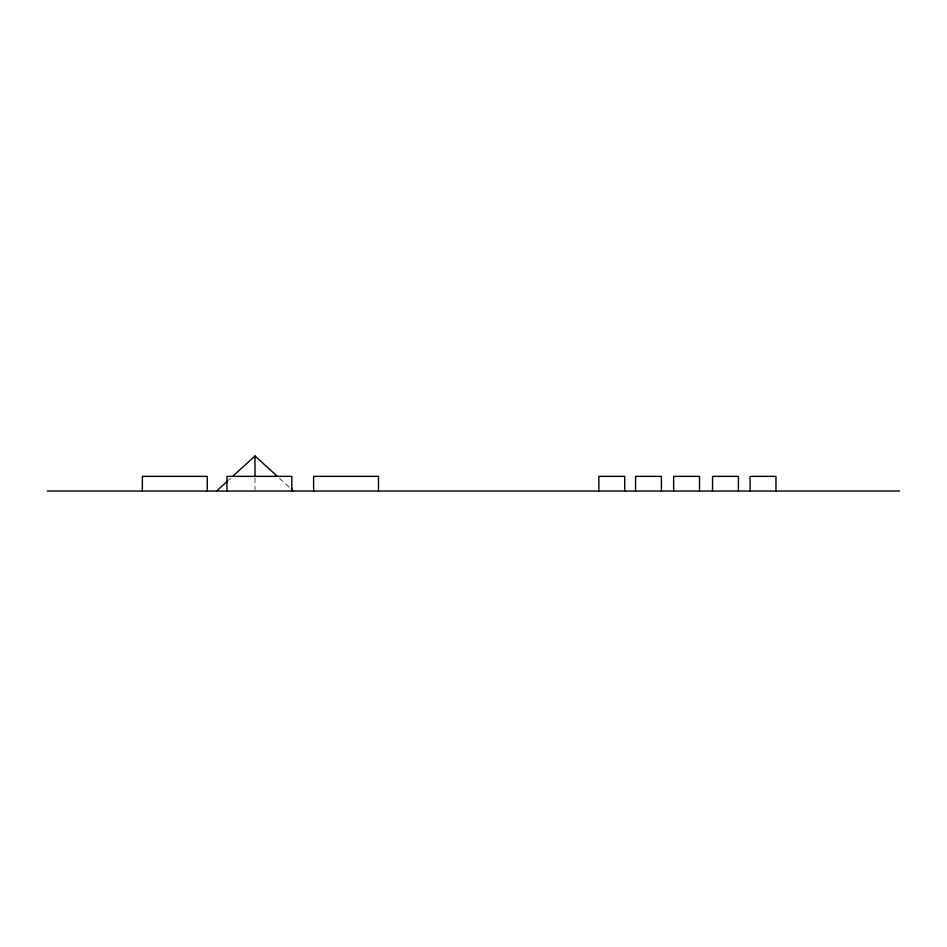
<?xml version="1.0" encoding="UTF-8"?>
<svg xmlns="http://www.w3.org/2000/svg" width="947" height="947" viewBox="0 0 947 947"><rect width="100%" height="100%" fill="white"/><g stroke="black" fill="none" stroke-linecap="round" stroke-linejoin="round"><path stroke-width="0.71" stroke-dasharray="4.74 3.55" d="M228.31 480.318L230.441 478.365M279.554 478.365L290.232 488.107M254.992 477.88L254.992 489.563"/><path stroke-width="1.42" d="M216.555 491.02L227.233 481.289M232.571 476.424L254.992 455.981L277.424 476.424M47.35 491.02L899.65 491.02M291.297 489.078L293.428 491.02M775.96 491.02L775.96 476.365L750.095 476.365L750.095 491.02M738.411 491.02L738.411 476.365L712.546 476.365L712.546 491.02M699.513 491.02L699.513 476.365L673.637 476.365L673.637 491.02M661.408 491.02L661.408 476.365L635.544 476.365L635.544 491.02M624.724 491.02L624.724 476.365L598.859 476.365L598.859 491.02M378.48 491.02L378.48 476.365L313.599 476.365L313.599 491.02M291.842 491.02L291.842 476.365L226.96 476.365L226.96 491.02M254.992 455.981L254.992 476.424M207.251 491.02L207.251 476.365L142.37 476.365L142.37 491.02"/></g></svg>
